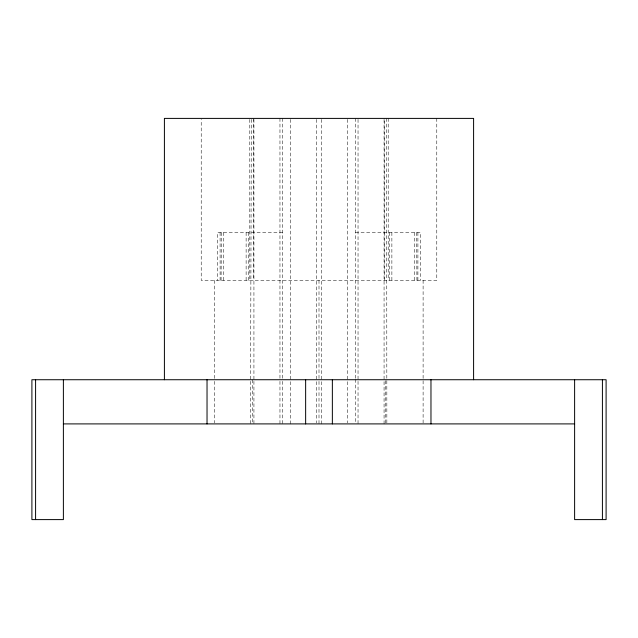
<?xml version="1.0" encoding="UTF-8"?>
<svg xmlns="http://www.w3.org/2000/svg" width="638" height="638" viewBox="0 0 638 638"><rect width="100%" height="100%" fill="white"/><g stroke="black" fill="none" stroke-linecap="round" stroke-linejoin="round"><path stroke-width="0.48" stroke-dasharray="3.19 2.39" d="M253.565 118.397L253.565 280.353M221.067 280.353L221.378 232.503M384.435 280.353L384.435 118.397M282.562 232.503L217.494 232.503L217.494 280.353M355.438 232.503L420.506 232.503L420.506 280.353M416.622 232.503L416.933 280.353M436.783 118.397L436.783 280.353L201.217 280.353L201.217 119.394M423.106 280.353L423.106 422.906M417.906 232.503L417.906 280.353M414.237 232.503L414.237 280.353M391.876 232.503L391.876 280.353M389.276 232.503L389.276 280.353M388.207 118.397L388.207 280.353M386.851 422.906L386.668 118.397M385.256 380.711L385.256 422.922M384.068 119.394L384.068 423.903M358.038 119.394L358.038 380.344M358.038 381.333L358.038 423.903M355.438 118.397L355.438 378.366M355.438 379.355L355.438 422.914M347.63 119.394L347.63 422.906M321.6 119.394L321.6 423.903M319 280.353L319 380.344M319 381.333L319 423.903M316.4 119.394L316.4 422.906M290.37 119.394L290.37 423.903M282.562 118.397L282.562 380.344M282.562 381.333L282.562 423.903M279.962 118.397L279.962 380.344M279.962 381.333L279.962 423.903M253.932 119.394L253.932 380.344M253.932 381.333L253.932 423.903M252.744 379.73L252.744 422.922M251.332 119.394L250.606 380.344M250.606 381.333L250.606 423.903M249.793 119.394L249.793 280.353M248.724 232.503L248.724 280.353M246.124 232.503L246.124 280.353M223.763 232.503L223.763 280.353M220.094 232.503L220.094 280.353M214.528 280.353L214.528 380.344M214.528 381.333L214.528 422.914"/><path stroke-width="0.96" d="M63.385 423.903L574.615 423.903M602.416 379.73L602.416 519.603M574.615 379.73L574.615 519.603L606.1 519.603L606.1 379.73L31.9 379.73L31.9 519.603L63.385 519.603L63.385 379.73M473.595 379.73L473.595 118.397L164.405 118.397L164.405 379.73M430.969 379.73L430.969 423.903M332.358 379.73L332.358 423.903M305.642 379.73L305.642 423.903M207.031 379.73L207.031 423.903M35.584 379.73L35.584 519.603"/></g></svg>
